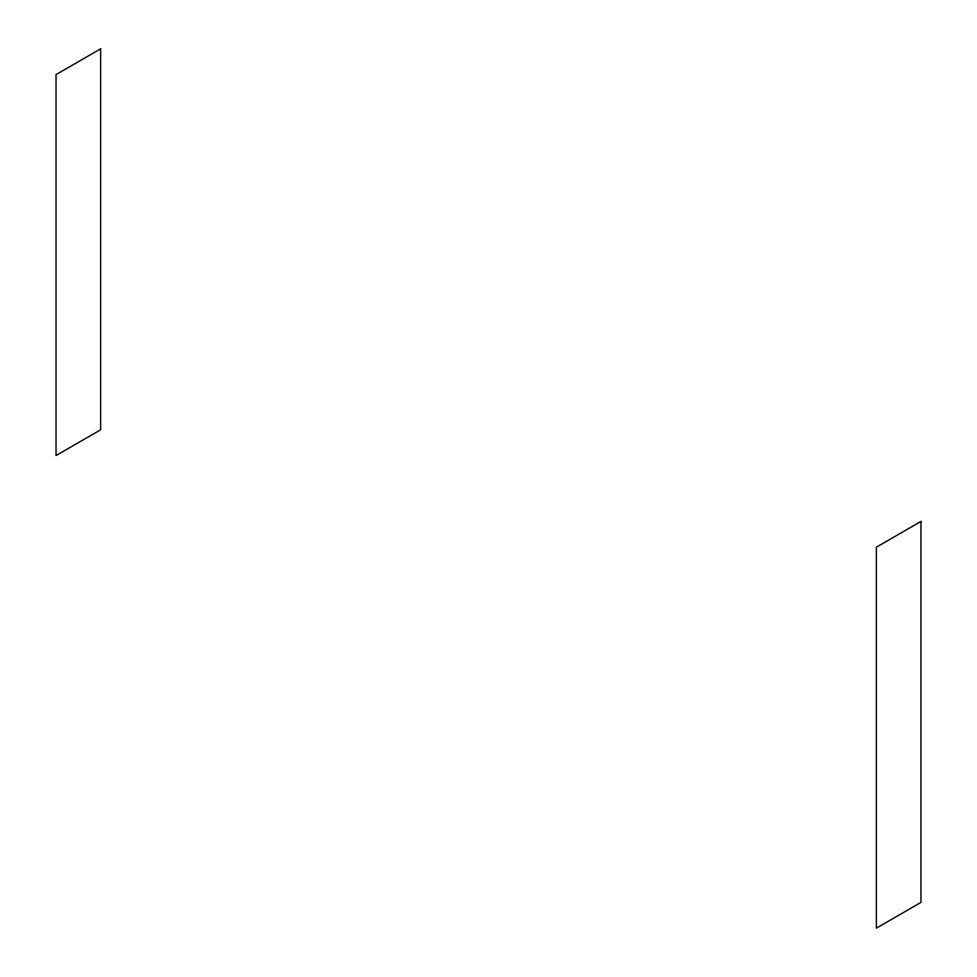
<?xml version="1.0" encoding="UTF-8"?>
<svg xmlns="http://www.w3.org/2000/svg" width="977" height="977" viewBox="0 0 977 977"><rect width="100%" height="100%" fill="white"/><g stroke="black" fill="none" stroke-linecap="round" stroke-linejoin="round"><path stroke-width="1.47" d="M100.619 48.85L56.031 74.594L56.031 455.551L100.619 429.819L100.619 48.85M920.969 521.449L876.381 547.181L876.381 928.15L920.969 902.406L920.969 521.449"/></g></svg>
